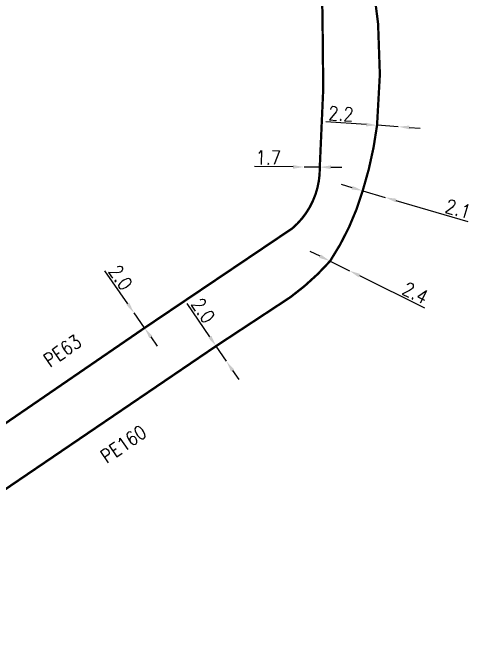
# Model space of a CAD drawing. Header units: millimetres. Extents: x 160996 to 162003, y 120996 to 122000.
# Drawn here: x 161074.8 to 161124.8, y 121171.1 to 121241 of the extents above; entities that cross this region are included whole.
import ezdxf

# ---------------------------------------------------------------- set-up
doc = ezdxf.new("R2010")
doc.units = ezdxf.units.MM
doc.header["$PDMODE"] = 34
doc.linetypes.add('L_25_PE', pattern=[2000, 1000, 1000])
doc.layers.get('Defpoints').update_dxf_attribs({"linetype": 'CONTINUOUS'})
doc.layers.add('L_150', color=1, linetype='CONTINUOUS')
doc.styles.get("Standard").update_dxf_attribs({"font": 'romans.shx', "width": 0.85})
doc.dimstyles.get("Standard").update_dxf_attribs({"dimtxt": 1.5, "dimasz": 1.2, "dimexe": 0.625, "dimexo": 0.625, "dimgap": 0.25, "dimtad": 1, "dimdec": 1, "dimzin": 0, "dimdsep": 46, "dimtxsty": 'Standard', "dimcen": -0.5, "dimadec": 0, "dimazin": 0, "dimtfac": 1, "dimtdec": 1, "dimtmove": 0, "dimatfit": 3, "dimfxl": 0, "dimtolj": 1, "dimtzin": 0, "dimarcsym": 0})

# ---------------------------------------------------------------- blocks, each defined once
blk = doc.blocks.new('*D489')
at = {"layer": 'Defpoints', "color": 0, "linetype": 'Continuous', "transparency": 16777216}
for p in [(161087.977, 121208.375), (161087.977, 121208.375), (161089.121, 121206.735)]:
    blk.add_point(p, dxfattribs=at)
at = {"layer": 'L_150', "color": 0, "linetype": 'Continuous', "lineweight": -2, "transparency": 16777216}
for p, q in [((161087.291, 121209.36), (161084.792, 121212.947)), ((161089.121, 121206.735), (161087.977, 121208.375)), ((161089.807, 121205.75), (161090.493, 121204.765))]:
    blk.add_line(p, q, dxfattribs=at)
at = {"layer": 'L_150', "color": 0, "linetype": 'Continuous', "transparency": 16777216}
for points in [[(161087.455, 121209.474), (161087.127, 121209.246), (161087.977, 121208.375)], [(161089.971, 121205.864), (161089.643, 121205.636), (161089.121, 121206.735)]]:
    blk.add_solid(points, dxfattribs=at)
at = {"layer": 'L_150', "color": 0, "linetype": 'Continuous', "transparency": 16777216, "insert": (161086.519, 121212.217), "char_height": 1.5, "attachment_point": 5, "rotation": 304.8686}
blk.add_mtext('\\A1;2.0', dxfattribs=at)
blk = doc.blocks.new('*D490')
at = {"layer": 'Defpoints', "color": 0, "linetype": 'Continuous', "transparency": 16777216}
for p in [(161096.885, 121204.764), (161098.005, 121203.107), (161098.005, 121203.107)]:
    blk.add_point(p, dxfattribs=at)
at = {"layer": 'L_150', "color": 0, "linetype": 'Continuous', "lineweight": -2, "transparency": 16777216}
for p, q in [((161096.212, 121205.758), (161093.763, 121209.379)), ((161098.005, 121203.107), (161096.885, 121204.764)), ((161098.678, 121202.113), (161099.35, 121201.119))]:
    blk.add_line(p, q, dxfattribs=at)
at = {"layer": 'L_150', "color": 0, "linetype": 'Continuous', "transparency": 16777216}
for points in [[(161096.378, 121205.87), (161096.047, 121205.646), (161096.885, 121204.764)], [(161098.843, 121202.225), (161098.512, 121202.001), (161098.005, 121203.107)]]:
    blk.add_solid(points, dxfattribs=at)
at = {"layer": 'L_150', "color": 0, "linetype": 'Continuous', "transparency": 16777216, "insert": (161095.48, 121208.625), "char_height": 1.5, "attachment_point": 5, "rotation": 304.07612}
blk.add_mtext('\\A1;2.0', dxfattribs=at)
blk = doc.blocks.new('*D491')
at = {"layer": 'Defpoints', "color": 0, "linetype": 'Continuous', "transparency": 16777216}
for p in [(161109.258, 121213.991), (161111.365, 121212.951), (161111.365, 121212.951)]:
    blk.add_point(p, dxfattribs=at)
at = {"layer": 'L_150', "color": 0, "linetype": 'Continuous', "lineweight": -2, "transparency": 16777216}
for p, q in [((161108.182, 121214.522), (161107.106, 121215.054)), ((161109.258, 121213.991), (161111.365, 121212.951)), ((161112.441, 121212.42), (161119.508, 121208.93))]:
    blk.add_line(p, q, dxfattribs=at)
at = {"layer": 'L_150', "color": 0, "linetype": 'Continuous', "transparency": 16777216}
for points in [[(161108.27, 121214.702), (161108.093, 121214.343), (161109.258, 121213.991)], [(161112.53, 121212.599), (161112.353, 121212.24), (161111.365, 121212.951)]]:
    blk.add_solid(points, dxfattribs=at)
at = {"layer": 'L_150', "color": 0, "linetype": 'Continuous', "transparency": 16777216, "insert": (161118.502, 121210.542), "char_height": 1.5, "attachment_point": 5, "rotation": 333.72362}
blk.add_mtext('\\A1;2.4', dxfattribs=at)
blk = doc.blocks.new('*D492')
at = {"layer": 'Defpoints', "color": 0, "linetype": 'Continuous', "transparency": 16777216}
for p in [(161112.801, 121221.636), (161115.253, 121220.922), (161115.253, 121220.922)]:
    blk.add_point(p, dxfattribs=at)
at = {"layer": 'L_150', "color": 0, "linetype": 'Continuous', "lineweight": -2, "transparency": 16777216}
for p, q in [((161111.649, 121221.971), (161110.497, 121222.307)), ((161112.801, 121221.636), (161115.253, 121220.922)), ((161116.405, 121220.587), (161124.217, 121218.312))]:
    blk.add_line(p, q, dxfattribs=at)
at = {"layer": 'L_150', "color": 0, "linetype": 'Continuous', "transparency": 16777216}
for points in [[(161111.705, 121222.163), (161111.593, 121221.779), (161112.801, 121221.636)], [(161116.461, 121220.779), (161116.35, 121220.395), (161115.253, 121220.922)]]:
    blk.add_solid(points, dxfattribs=at)
at = {"layer": 'L_150', "color": 0, "linetype": 'Continuous', "transparency": 16777216, "insert": (161123.149, 121219.665), "char_height": 1.5, "attachment_point": 5, "rotation": 343.76875}
blk.add_mtext('\\A1;2.1', dxfattribs=at)
blk = doc.blocks.new('*D493')
at = {"layer": 'Defpoints', "color": 0, "linetype": 'Continuous', "transparency": 16777216}
for p in [(161114.358, 121228.75), (161116.662, 121228.598), (161116.662, 121228.598)]:
    blk.add_point(p, dxfattribs=at)
at = {"layer": 'L_150', "color": 0, "linetype": 'Continuous', "lineweight": -2, "transparency": 16777216}
for p, q in [((161113.161, 121228.829), (161108.799, 121229.116)), ((161116.662, 121228.598), (161114.358, 121228.75)), ((161117.859, 121228.519), (161119.057, 121228.44))]:
    blk.add_line(p, q, dxfattribs=at)
at = {"layer": 'L_150', "color": 0, "linetype": 'Continuous', "transparency": 16777216}
for points in [[(161113.174, 121229.028), (161113.148, 121228.629), (161114.358, 121228.75)], [(161117.873, 121228.718), (161117.846, 121228.319), (161116.662, 121228.598)]]:
    blk.add_solid(points, dxfattribs=at)
at = {"layer": 'L_150', "color": 0, "linetype": 'Continuous', "transparency": 16777216, "insert": (161110.447, 121230.01), "char_height": 1.5, "attachment_point": 5, "rotation": 356.22579}
blk.add_mtext('\\A1;2.2', dxfattribs=at)
blk = doc.blocks.new('*D494')
at = {"layer": 'Defpoints', "color": 0, "linetype": 'Continuous', "transparency": 16777216}
for p in [(161106.442, 121224.22), (161106.442, 121224.22), (161108.142, 121224.205)]:
    blk.add_point(p, dxfattribs=at)
at = {"layer": 'L_150', "color": 0, "linetype": 'Continuous', "lineweight": -2, "transparency": 16777216}
for p, q in [((161105.242, 121224.23), (161101.053, 121224.265)), ((161108.142, 121224.205), (161106.442, 121224.22)), ((161109.342, 121224.195), (161110.542, 121224.185))]:
    blk.add_line(p, q, dxfattribs=at)
at = {"layer": 'L_150', "color": 0, "linetype": 'Continuous', "transparency": 16777216}
for points in [[(161105.244, 121224.43), (161105.241, 121224.03), (161106.442, 121224.22)], [(161109.344, 121224.395), (161109.341, 121223.995), (161108.142, 121224.205)]]:
    blk.add_solid(points, dxfattribs=at)
at = {"layer": 'L_150', "color": 0, "linetype": 'Continuous', "transparency": 16777216, "insert": (161102.556, 121225.252), "char_height": 1.5, "attachment_point": 5, "rotation": 359.51917}
blk.add_mtext('\\A1;1.7', dxfattribs=at)

msp = doc.modelspace()

# ---------------------------------------------------------------- linework, layer by layer
at = {"layer": 'L_150', "linetype": 'L_25_PE', "const_width": 0.25}
for points in [[(161048.221, 121171.197), (161048.474, 121171.993), (161058.677, 121178.772), (161096.885, 121204.764), (161104.948, 121210.072, 0.05329), (161109.258, 121213.991), (161109.258, 121213.991, 0.074966), (161112.801, 121221.636, 0.044566), (161114.358, 121228.75, 0.090506), (161112.601, 121250.664), (161112.601, 121250.664), (161112.601, 121250.664), (161110.521, 121259.249), (161107.076, 121271.338), (161101.317, 121291.544), (161096.833, 121307.616), (161093.334, 121320.703), (161083.516, 121354.701), (161077.08, 121377.456), (161076.359, 121380.369), (161074.738, 121390.291)], [(161093.522, 121303.085), (161094.897, 121299.954), (161106, 121260.798), (161106, 121260.798), (161106, 121260.798, -0.055273), (161107.891, 121249.655), (161107.891, 121249.655), (161107.891, 121249.655), (161107.891, 121249.655), (161107.891, 121249.655, -0.040439), (161108.142, 121224.205), (161108.142, 121224.205), (161108.142, 121224.205), (161108.142, 121224.205), (161108.142, 121224.205, -0.224621), (161105.159, 121217.552), (161089.121, 121206.735), (161052.403, 121181.525), (161046.15, 121177.421), (161046.15, 121177.421), (161046.15, 121177.421), (161046.15, 121177.421), (161042.448, 121175.029), (161040.505, 121175.619)]]:
    msp.add_lwpolyline(points, format="xyb", dxfattribs=at)

# ---------------------------------------------------------------- texts
at = {"layer": 'L_150', "linetype": 'Continuous', "width": 0.85}
for s, p in [('PE63', (161078.823, 121202.396)), ('PE160', (161084.996, 121191.947))]:
    msp.add_text(s, height=1.5, rotation=34.47247, dxfattribs=at).set_placement(p)

# ---------------------------------------------------------------- dimensions: what is measured, and where the dimension line sits
at = {"layer": 'L_150', "linetype": 'Continuous'}
for base, p1, p2, angle, text, picture, middle in [((161116.662, 121228.598), (161114.358, 121228.75), (161116.662, 121228.598), 176.22579, '2.2', '*D493', (161110.381, 121229.012)), ((161115.253, 121220.922), (161112.801, 121221.636), (161115.253, 121220.922), 163.76875, '2.1', '*D492', (161122.869, 121218.705))]:
    dim = msp.add_linear_dim(base=base, p1=p1, p2=p2, angle=angle, text=text, dimstyle='Standard', dxfattribs=at)
    dim.commit()
    dim.dimension.update_dxf_attribs({"geometry": picture, "text_midpoint": middle, "dimtype": 160})
for base, p1, p2, angle, picture, middle in [((161106.442, 121224.22), (161108.142, 121224.205), (161106.442, 121224.22), 359.51917, '*D494', (161102.548, 121224.252)), ((161111.3651, 121212.9508), (161109.2579, 121213.9911), (161111.3651, 121212.9508), 153.72362, '*D491', (161118.0593, 121209.6458)), ((161087.977, 121208.375), (161089.121, 121206.735), (161087.977, 121208.375), 304.8686, '*D489', (161085.699, 121211.646)), ((161098.005, 121203.107), (161096.885, 121204.764), (161098.005, 121203.107), 124.07612, '*D490', (161094.651, 121208.065))]:
    dim = msp.add_linear_dim(base=base, p1=p1, p2=p2, angle=angle, dimstyle='Standard', dxfattribs=at)
    dim.commit()
    dim.dimension.update_dxf_attribs({"geometry": picture, "text_midpoint": middle, "dimtype": 160})

doc.saveas('drawing.dxf')
